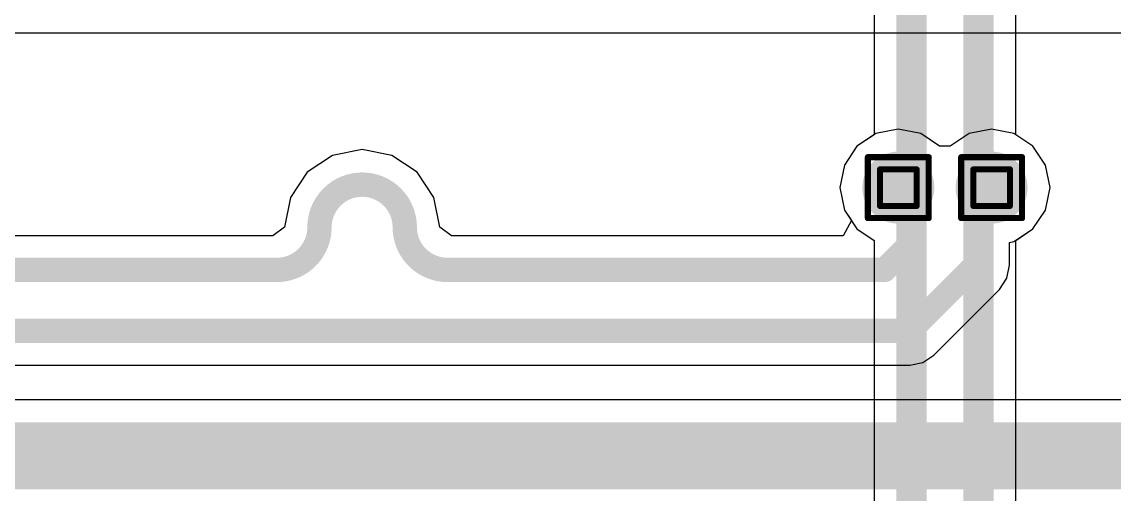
# Model space of a CAD drawing. Header units: inches. Extents: x -8 to 210, y -39 to 109.
# Drawn here: x 39.59 to 48.69, y 38.01 to 41.95 of the extents above; entities that cross this region are included whole.
import ezdxf

# ---------------------------------------------------------------- set-up
doc = ezdxf.new("R2010")
doc.units = ezdxf.units.IN
for name, color, linetype in [('Bottom Layer', 5, 'Continuous'), ('Drill Drawing', 1, 'Continuous'), ('Top Layer', 1, 'Continuous'), ('Via Holes', 16, 'Continuous')]:
    doc.layers.add(name, color=color, linetype=linetype)

msp = doc.modelspace()

# ---------------------------------------------------------------- hatches: boundary and pattern name
at = {"layer": 'Bottom Layer'}
h = msp.add_hatch(color=5, dxfattribs=at)
edge = h.paths.add_edge_path()
edge.add_arc((46.8932, 40.5638), 0.3, 0, 360)
h = msp.add_hatch(color=5, dxfattribs=at)
edge = h.paths.add_edge_path()
edge.add_arc((47.671, 40.5638), 0.3, 0, 360)
at = {"layer": 'Top Layer'}
h = msp.add_hatch(color=1, dxfattribs=at)
edge = h.paths.add_edge_path()
edge.add_arc((46.8932, 40.5638), 0.3, 0, 360)
h = msp.add_hatch(color=1, dxfattribs=at)
edge = h.paths.add_edge_path()
edge.add_arc((47.671, 40.5638), 0.3, 0, 360)
at = {"layer": 'Via Holes'}
h = msp.add_hatch(color=7, dxfattribs=at)
edge = h.paths.add_edge_path()
edge.add_arc((46.8932, 40.5638), 0.15, 0, 360)
h = msp.add_hatch(color=7, dxfattribs=at)
edge = h.paths.add_edge_path()
edge.add_arc((47.671, 40.5638), 0.15, 0, 360)

# ---------------------------------------------------------------- linework, layer by layer
at = {"layer": 'Bottom Layer'}
for p, q in [((35.9491, 41.8537), (68.5636, 41.8537)), ((46.7068, 41.0139), (46.5487, 40.9083)), ((46.8932, 41.051), (46.7068, 41.0139)), ((47.0796, 41.0139), (46.8932, 41.051)), ((47.2377, 40.9083), (47.0796, 41.0139)), ((47.4846, 41.0139), (47.3265, 40.9083)), ((47.671, 41.051), (47.4846, 41.0139)), ((47.8574, 41.0139), (47.671, 41.051)), ((48.0155, 40.9083), (47.8574, 41.0139)), ((46.5487, 40.9083), (46.4431, 40.7502)), ((47.3265, 40.9083), (47.2377, 40.9083)), ((48.1211, 40.7502), (48.0155, 40.9083)), ((42.1749, 40.8318), (41.9648, 40.6914)), ((42.4227, 40.8811), (42.1749, 40.8318)), ((42.6704, 40.8318), (42.4227, 40.8811)), ((42.8805, 40.6914), (42.6704, 40.8318)), ((46.4431, 40.7502), (46.406, 40.5638)), ((48.1582, 40.5638), (48.1211, 40.7502)), ((41.9648, 40.6914), (41.8245, 40.4814)), ((43.0208, 40.4814), (42.8805, 40.6914)), ((46.406, 40.5638), (46.4431, 40.3774)), ((48.1211, 40.3774), (48.1582, 40.5638)), ((41.8245, 40.4814), (41.7752, 40.2336)), ((43.0701, 40.2336), (43.0208, 40.4814)), ((46.4431, 40.3774), (46.5016, 40.2899)), ((48.0155, 40.2193), (48.1211, 40.3774)), ((46.5016, 40.2899), (46.4337, 40.1629)), ((41.7752, 40.2336), (41.6775, 40.1629)), ((43.1678, 40.1629), (43.0701, 40.2336)), ((47.8574, 40.1137), (48.0155, 40.2193)), ((41.6775, 40.1629), (23.5205, 40.1629)), ((46.4337, 40.1629), (43.1678, 40.1629)), ((47.821, 40.1065), (47.8574, 40.1137)), ((47.821, 39.9176), (47.821, 40.1065)), ((47.7993, 39.8086), (47.821, 39.9176)), ((47.821, 39.9176), (47.821, 39.9176)), ((47.7375, 39.7162), (47.7993, 39.8086)), ((47.1899, 39.1686), (47.7375, 39.7162)), ((47.7375, 39.7162), (47.7375, 39.7162)), ((47.0975, 39.1068), (47.1899, 39.1686)), ((23.5205, 39.0851), (46.9885, 39.0851)), ((46.9885, 39.0851), (47.0975, 39.1068)), ((46.9885, 39.0851), (46.9885, 39.0851)), ((52.8254, 38.7948), (32.7954, 38.7948))]:
    msp.add_line(p, q, dxfattribs=at)
for points in [[(42.0671, 40.2336, 0.2032, 0.2032, -1), (42.7783, 40.2336, 0.2032, 0.2032, 0)], [(46.8932, 40.5638, 0.2032, 0.2032, 0), (47.0281, 40.4289, 0.2032, 0.2032, 0)], [(47.5361, 40.4289, 0.2032, 0.2032, 0), (47.671, 40.5638, 0.2032, 0.2032, 0)], [(47.671, 40.5222, 0.2032, 0.2032, 0), (47.671, 40.5638, 0.2032, 0.2032, 0)], [(47.0281, 40.1281, 0.2032, 0.2032, 0), (47.0281, 40.4289, 0.2032, 0.2032, 0)], [(47.5361, 39.9176, 0.2032, 0.2032, 0), (47.5361, 40.4289, 0.2032, 0.2032, 0)], [(42.0671, 40.2336, 0.2032, 0.2032, -0.414214), (41.7115, 39.878, 0.2032, 0.2032, 0)], [(42.0671, 40.2336, 0.2032, 0.2032, 0), (42.0671, 40.2336, 0.2032, 0.2032, 0)], [(42.7783, 40.2336, 0.2032, 0.2032, 0), (42.7783, 40.2336, 0.2032, 0.2032, 0)], [(43.1339, 39.878, 0.2032, 0.2032, -0.414214), (42.7783, 40.2336, 0.2032, 0.2032, 0)], [(46.778, 39.878, 0.2032, 0.2032, 0), (47.0281, 40.1281, 0.2032, 0.2032, 0)], [(46.9885, 39.37, 0.2032, 0.2032, 0), (47.5361, 39.9176, 0.2032, 0.2032, 0)], [(23.1981, 39.878, 0.2032, 0.2032, 0), (41.6098, 39.878, 0.2032, 0.2032, 0)], [(41.6098, 39.878, 0.2032, 0.2032, 0), (41.7115, 39.878, 0.2032, 0.2032, 0)], [(43.1339, 39.878, 0.2032, 0.2032, 0), (43.9345, 39.878, 0.2032, 0.2032, 0)], [(43.9345, 39.878, 0.2032, 0.2032, 0), (46.778, 39.878, 0.2032, 0.2032, 0)], [(23.1981, 39.37, 0.2032, 0.2032, 0), (46.9885, 39.37, 0.2032, 0.2032, 0)], [(32.6898, 38.3286, 0.5588, 0.5588, 0), (52.931, 38.3286, 0.5588, 0.5588, 0)]]:
    msp.add_lwpolyline(points, format="xyseb", dxfattribs=at)
for points in [[(46.8424, 40.5638, 0.1016, 0.1016, 1), (46.944, 40.5638, 0.1016, 0.1016, 1)], [(47.6202, 40.5638, 0.1016, 0.1016, 1), (47.7218, 40.5638, 0.1016, 0.1016, 1)], [(47.6202, 40.5638, 0.1016, 0.1016, 1), (47.7218, 40.5638, 0.1016, 0.1016, 1)], [(47.6202, 40.5222, 0.1016, 0.1016, 1), (47.7218, 40.5222, 0.1016, 0.1016, 1)], [(46.9773, 40.4289, 0.1016, 0.1016, 1), (47.0789, 40.4289, 0.1016, 0.1016, 1)], [(46.9773, 40.4289, 0.1016, 0.1016, 1), (47.0789, 40.4289, 0.1016, 0.1016, 1)], [(47.4853, 40.4289, 0.1016, 0.1016, 1), (47.5869, 40.4289, 0.1016, 0.1016, 1)], [(47.4853, 40.4289, 0.1016, 0.1016, 1), (47.5869, 40.4289, 0.1016, 0.1016, 1)], [(42.0163, 40.2336, 0.1016, 0.1016, 1), (42.1179, 40.2336, 0.1016, 0.1016, 1)], [(42.0163, 40.2336, 0.1016, 0.1016, 1), (42.1179, 40.2336, 0.1016, 0.1016, 1)], [(42.0163, 40.2336, 0.1016, 0.1016, 1), (42.1179, 40.2336, 0.1016, 0.1016, 1)], [(42.0163, 40.2336, 0.1016, 0.1016, 1), (42.1179, 40.2336, 0.1016, 0.1016, 1)], [(42.7275, 40.2336, 0.1016, 0.1016, 1), (42.8291, 40.2336, 0.1016, 0.1016, 1)], [(42.7275, 40.2336, 0.1016, 0.1016, 1), (42.8291, 40.2336, 0.1016, 0.1016, 1)], [(42.7275, 40.2336, 0.1016, 0.1016, 1), (42.8291, 40.2336, 0.1016, 0.1016, 1)], [(42.7275, 40.2336, 0.1016, 0.1016, 1), (42.8291, 40.2336, 0.1016, 0.1016, 1)], [(46.9773, 40.1281, 0.1016, 0.1016, 1), (47.0789, 40.1281, 0.1016, 0.1016, 1)], [(46.9773, 40.1281, 0.1016, 0.1016, 1), (47.0789, 40.1281, 0.1016, 0.1016, 1)], [(47.4853, 39.9176, 0.1016, 0.1016, 1), (47.5869, 39.9176, 0.1016, 0.1016, 1)], [(47.4853, 39.9176, 0.1016, 0.1016, 1), (47.5869, 39.9176, 0.1016, 0.1016, 1)], [(41.559, 39.878, 0.1016, 0.1016, 1), (41.6606, 39.878, 0.1016, 0.1016, 1)], [(41.559, 39.878, 0.1016, 0.1016, 1), (41.6606, 39.878, 0.1016, 0.1016, 1)], [(41.6607, 39.878, 0.1016, 0.1016, 1), (41.7623, 39.878, 0.1016, 0.1016, 1)], [(41.6607, 39.878, 0.1016, 0.1016, 1), (41.7623, 39.878, 0.1016, 0.1016, 1)], [(43.0831, 39.878, 0.1016, 0.1016, 1), (43.1847, 39.878, 0.1016, 0.1016, 1)], [(43.0831, 39.878, 0.1016, 0.1016, 1), (43.1847, 39.878, 0.1016, 0.1016, 1)], [(43.8837, 39.878, 0.1016, 0.1016, 1), (43.9853, 39.878, 0.1016, 0.1016, 1)], [(43.8837, 39.878, 0.1016, 0.1016, 1), (43.9853, 39.878, 0.1016, 0.1016, 1)], [(46.7272, 39.878, 0.1016, 0.1016, 1), (46.8288, 39.878, 0.1016, 0.1016, 1)], [(46.7272, 39.878, 0.1016, 0.1016, 1), (46.8288, 39.878, 0.1016, 0.1016, 1)], [(46.9377, 39.37, 0.1016, 0.1016, 1), (47.0393, 39.37, 0.1016, 0.1016, 1)], [(46.9377, 39.37, 0.1016, 0.1016, 1), (47.0393, 39.37, 0.1016, 0.1016, 1)]]:
    msp.add_lwpolyline(points, format="xyseb", close=True, dxfattribs=at)
at = {"layer": 'Drill Drawing'}
for points in [[(46.6392, 40.8178, 0.0508, 0.0508, 0), (47.1472, 40.8178, 0.0508, 0.0508, 0)], [(46.6392, 40.3098, 0.0508, 0.0508, 0), (46.6392, 40.8178, 0.0508, 0.0508, 0)], [(47.1472, 40.3098, 0.0508, 0.0508, 0), (47.1472, 40.8178, 0.0508, 0.0508, 0)], [(47.417, 40.8178, 0.0508, 0.0508, 0), (47.925, 40.8178, 0.0508, 0.0508, 0)], [(47.417, 40.3098, 0.0508, 0.0508, 0), (47.417, 40.8178, 0.0508, 0.0508, 0)], [(47.925, 40.3098, 0.0508, 0.0508, 0), (47.925, 40.8178, 0.0508, 0.0508, 0)], [(46.7408, 40.7162, 0.0508, 0.0508, 0), (47.0456, 40.7162, 0.0508, 0.0508, 0)], [(46.7408, 40.4114, 0.0508, 0.0508, 0), (46.7408, 40.7162, 0.0508, 0.0508, 0)], [(47.0456, 40.4114, 0.0508, 0.0508, 0), (47.0456, 40.7162, 0.0508, 0.0508, 0)], [(47.5186, 40.7162, 0.0508, 0.0508, 0), (47.8234, 40.7162, 0.0508, 0.0508, 0)], [(47.5186, 40.4114, 0.0508, 0.0508, 0), (47.5186, 40.7162, 0.0508, 0.0508, 0)], [(47.8234, 40.4114, 0.0508, 0.0508, 0), (47.8234, 40.7162, 0.0508, 0.0508, 0)], [(46.7408, 40.4114, 0.0508, 0.0508, 0), (47.0456, 40.4114, 0.0508, 0.0508, 0)], [(47.5186, 40.4114, 0.0508, 0.0508, 0), (47.8234, 40.4114, 0.0508, 0.0508, 0)], [(46.6392, 40.3098, 0.0508, 0.0508, 0), (47.1472, 40.3098, 0.0508, 0.0508, 0)], [(47.417, 40.3098, 0.0508, 0.0508, 0), (47.925, 40.3098, 0.0508, 0.0508, 0)]]:
    msp.add_lwpolyline(points, format="xyseb", dxfattribs=at)
for points in [[(46.6265, 40.8178, 0.0254, 0.0254, 1), (46.6519, 40.8178, 0.0254, 0.0254, 1)], [(46.6265, 40.8178, 0.0254, 0.0254, 1), (46.6519, 40.8178, 0.0254, 0.0254, 1)], [(47.1345, 40.8178, 0.0254, 0.0254, 1), (47.1599, 40.8178, 0.0254, 0.0254, 1)], [(47.1345, 40.8178, 0.0254, 0.0254, 1), (47.1599, 40.8178, 0.0254, 0.0254, 1)], [(47.4043, 40.8178, 0.0254, 0.0254, 1), (47.4297, 40.8178, 0.0254, 0.0254, 1)], [(47.4043, 40.8178, 0.0254, 0.0254, 1), (47.4297, 40.8178, 0.0254, 0.0254, 1)], [(47.9123, 40.8178, 0.0254, 0.0254, 1), (47.9377, 40.8178, 0.0254, 0.0254, 1)], [(47.9123, 40.8178, 0.0254, 0.0254, 1), (47.9377, 40.8178, 0.0254, 0.0254, 1)], [(46.7281, 40.7162, 0.0254, 0.0254, 1), (46.7535, 40.7162, 0.0254, 0.0254, 1)], [(46.7281, 40.7162, 0.0254, 0.0254, 1), (46.7535, 40.7162, 0.0254, 0.0254, 1)], [(47.0329, 40.7162, 0.0254, 0.0254, 1), (47.0583, 40.7162, 0.0254, 0.0254, 1)], [(47.0329, 40.7162, 0.0254, 0.0254, 1), (47.0583, 40.7162, 0.0254, 0.0254, 1)], [(47.5059, 40.7162, 0.0254, 0.0254, 1), (47.5313, 40.7162, 0.0254, 0.0254, 1)], [(47.5059, 40.7162, 0.0254, 0.0254, 1), (47.5313, 40.7162, 0.0254, 0.0254, 1)], [(47.8107, 40.7162, 0.0254, 0.0254, 1), (47.8361, 40.7162, 0.0254, 0.0254, 1)], [(47.8107, 40.7162, 0.0254, 0.0254, 1), (47.8361, 40.7162, 0.0254, 0.0254, 1)], [(46.7281, 40.4114, 0.0254, 0.0254, 1), (46.7535, 40.4114, 0.0254, 0.0254, 1)], [(46.7281, 40.4114, 0.0254, 0.0254, 1), (46.7535, 40.4114, 0.0254, 0.0254, 1)], [(47.0329, 40.4114, 0.0254, 0.0254, 1), (47.0583, 40.4114, 0.0254, 0.0254, 1)], [(47.0329, 40.4114, 0.0254, 0.0254, 1), (47.0583, 40.4114, 0.0254, 0.0254, 1)], [(47.5059, 40.4114, 0.0254, 0.0254, 1), (47.5313, 40.4114, 0.0254, 0.0254, 1)], [(47.5059, 40.4114, 0.0254, 0.0254, 1), (47.5313, 40.4114, 0.0254, 0.0254, 1)], [(47.8107, 40.4114, 0.0254, 0.0254, 1), (47.8361, 40.4114, 0.0254, 0.0254, 1)], [(47.8107, 40.4114, 0.0254, 0.0254, 1), (47.8361, 40.4114, 0.0254, 0.0254, 1)], [(46.6265, 40.3098, 0.0254, 0.0254, 1), (46.6519, 40.3098, 0.0254, 0.0254, 1)], [(46.6265, 40.3098, 0.0254, 0.0254, 1), (46.6519, 40.3098, 0.0254, 0.0254, 1)], [(47.1345, 40.3098, 0.0254, 0.0254, 1), (47.1599, 40.3098, 0.0254, 0.0254, 1)], [(47.1345, 40.3098, 0.0254, 0.0254, 1), (47.1599, 40.3098, 0.0254, 0.0254, 1)], [(47.4043, 40.3098, 0.0254, 0.0254, 1), (47.4297, 40.3098, 0.0254, 0.0254, 1)], [(47.4043, 40.3098, 0.0254, 0.0254, 1), (47.4297, 40.3098, 0.0254, 0.0254, 1)], [(47.9123, 40.3098, 0.0254, 0.0254, 1), (47.9377, 40.3098, 0.0254, 0.0254, 1)], [(47.9123, 40.3098, 0.0254, 0.0254, 1), (47.9377, 40.3098, 0.0254, 0.0254, 1)]]:
    msp.add_lwpolyline(points, format="xyseb", close=True, dxfattribs=at)
at = {"layer": 'Top Layer'}
for p, q in [((46.6919, 48.404), (46.6919, 41.004)), ((47.8723, 41.004), (47.8723, 48.404)), ((46.6919, 41.004), (46.5487, 40.9083)), ((48.0155, 40.9083), (47.8723, 41.004)), ((46.5487, 40.9083), (46.4431, 40.7502)), ((48.1211, 40.7502), (48.0155, 40.9083)), ((46.4431, 40.7502), (46.406, 40.5638)), ((48.1582, 40.5638), (48.1211, 40.7502)), ((46.406, 40.5638), (46.4431, 40.3774)), ((48.1211, 40.3774), (48.1582, 40.5638)), ((46.4431, 40.3774), (46.5487, 40.2193)), ((48.0155, 40.2193), (48.1211, 40.3774)), ((46.5487, 40.2193), (46.6919, 40.1236)), ((47.8723, 40.1236), (48.0155, 40.2193)), ((46.6919, 40.1236), (46.6919, 25.637)), ((47.8723, 25.637), (47.8723, 40.1236))]:
    msp.add_line(p, q, dxfattribs=at)
for points in [[(47.0027, 40.6733, 0.254, 0.254, 0), (47.0027, 48.7347, 0.254, 0.254, 0)], [(47.5615, 40.6733, 0.254, 0.254, 0), (47.5615, 48.7347, 0.254, 0.254, 0)], [(46.8932, 40.5638, 0.254, 0.254, 0), (47.0027, 40.6733, 0.254, 0.254, 0)], [(47.0027, 25.3063, 0.254, 0.254, 0), (47.0027, 40.6733, 0.254, 0.254, 0)], [(47.5615, 40.6733, 0.254, 0.254, 0), (47.671, 40.5638, 0.254, 0.254, 0)], [(47.5615, 25.3063, 0.254, 0.254, 0), (47.5615, 40.6733, 0.254, 0.254, 0)]]:
    msp.add_lwpolyline(points, format="xyseb", dxfattribs=at)
for points in [[(46.9392, 40.6733, 0.127, 0.127, 1), (47.0662, 40.6733, 0.127, 0.127, 1)], [(46.9392, 40.6733, 0.127, 0.127, 1), (47.0662, 40.6733, 0.127, 0.127, 1)], [(46.9392, 40.6733, 0.127, 0.127, 1), (47.0662, 40.6733, 0.127, 0.127, 1)], [(47.498, 40.6733, 0.127, 0.127, 1), (47.625, 40.6733, 0.127, 0.127, 1)], [(47.498, 40.6733, 0.127, 0.127, 1), (47.625, 40.6733, 0.127, 0.127, 1)], [(47.498, 40.6733, 0.127, 0.127, 1), (47.625, 40.6733, 0.127, 0.127, 1)], [(46.8297, 40.5638, 0.127, 0.127, 1), (46.9567, 40.5638, 0.127, 0.127, 1)], [(47.6075, 40.5638, 0.127, 0.127, 1), (47.7345, 40.5638, 0.127, 0.127, 1)]]:
    msp.add_lwpolyline(points, format="xyseb", close=True, dxfattribs=at)

doc.saveas('drawing.dxf')
